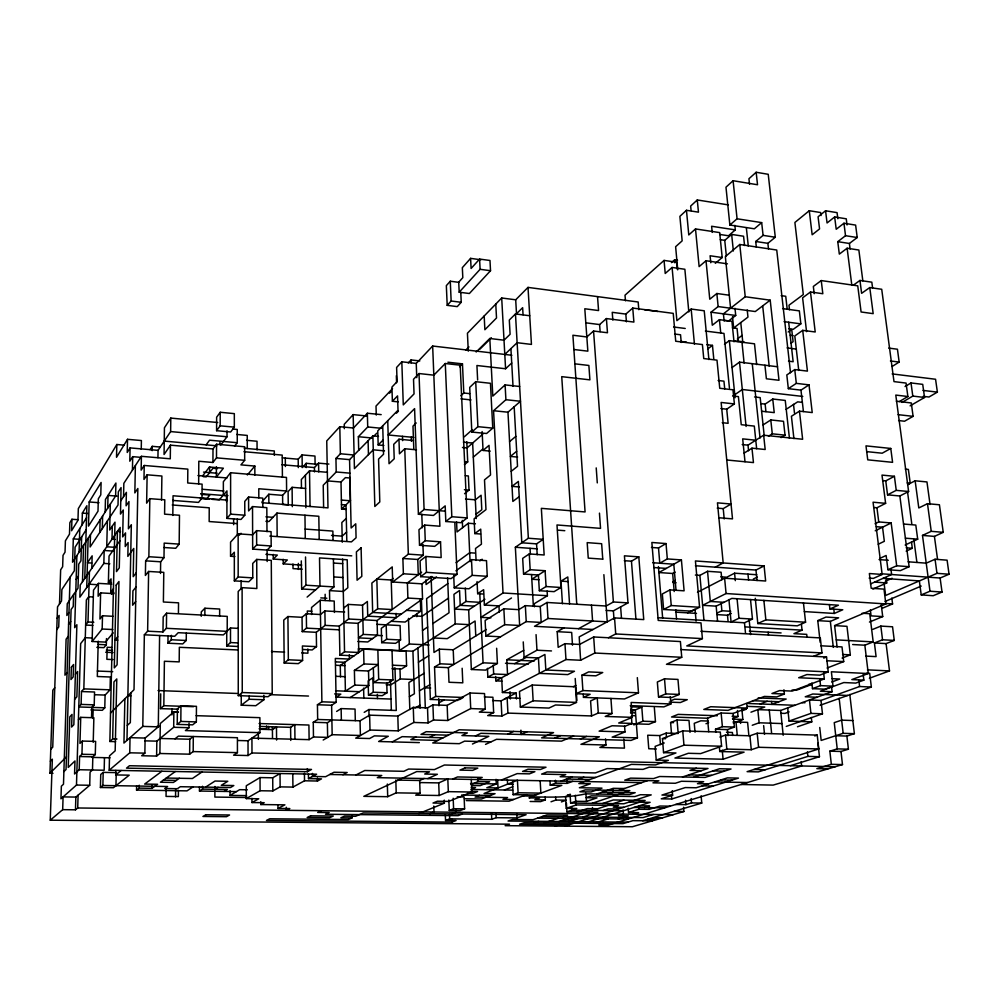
<?xml version="1.0" encoding="UTF-8"?>
<svg xmlns="http://www.w3.org/2000/svg" width="999" height="999" viewBox="0 0 999 999"><rect width="100%" height="100%" fill="white"/><g stroke="black" fill="none" stroke-linecap="round" stroke-linejoin="round"><path stroke-width="1.5" d="M144.356 634.79L174.738 636.251L178.222 632.692L223.364 634.902L227.21 631.343L227.235 616.395L166.596 613.186L163.174 616.932L162.974 631.942L147.627 631.193L144.356 634.79L142.782 726.398L123.951 743.044L124.875 698.776M246.603 795.629L230.045 795.391L230.057 790.733M230.507 627.971L226.736 631.468L226.723 645.953L230.494 642.569L230.507 627.971L237.762 628.346M234.852 556.53L230.557 556.243L230.569 542.132L238.149 533.828L252.622 534.852L256.593 530.631L271.079 531.668L271.179 545.978L267.095 550.099L267.17 561.525M262.812 507.38L262.762 498.126L248.589 497.002L244.767 501.373L244.792 515.209L241.021 519.443L226.91 518.394L230.594 514.148L230.619 472.739L286.476 477.435L286.613 491.008L282.592 495.342L282.68 504.383M233.629 524.687L233.629 518.656M256.718 559.415L256.843 588.536L242.108 587.662L238.187 591.508L238.262 695.641L268.032 696.715L272.228 693.631L271.278 560.377L256.718 559.415L252.722 563.448L252.772 577.872L248.826 581.743L234.328 580.869L234.328 552.222L230.557 556.243M234.328 427.147L234.328 413.636L220.217 412.262L216.633 417.207L216.596 430.681L230.657 431.993L234.328 427.147L220.18 425.824L216.596 430.681M219.93 444.617L219.942 441.695M219.63 616.358L219.655 609.028L204.895 608.229L201.274 611.9L201.249 616.283M220.18 425.824L220.217 412.262M227.984 495.616L223.339 495.242L223.364 481.693L230.619 472.739M226.498 501.623L226.511 495.729L200.662 493.681M226.91 518.394L226.948 490.884L223.339 495.242M220.804 444.93L227.023 436.763L227.035 430.819M198.651 484.04L198.801 461.251L212.937 462.475L212.999 448.938L216.546 444.23L244.655 446.765L244.68 460.302L240.946 464.872L254.832 466.071L254.87 475.062M214.897 790.896L214.872 797.077L247.852 797.539M214.96 786.463L214.947 789.297L218.094 787.324M216.396 466.77L216.358 477.072L223.389 468.206L209.44 467.02L202.585 475.936M212.937 462.475L216.496 457.854L216.546 444.23M172.64 500.412L198.514 502.41L201.998 498.039L202.098 484.153L187.7 482.979L187.824 469.13L144.231 465.472L141.146 470.117L141.408 456.318L170.28 458.803L170.454 445.154L212.999 448.938M199.488 786.825L199.463 791.046L202.497 789.098L202.51 786.263M204.845 615.571L204.895 608.229M209.59 472.614L209.615 466.833M159.603 635.526L158.292 726.847L145.117 738.061L144.867 753.146L141.683 755.744L156.606 756.081L159.89 753.496L189.648 754.183L193.182 751.585L193.294 736.525L189.773 739.235L160.09 738.461M196.341 721.902L196.453 706.33L180.969 705.818L177.397 708.878L177.223 724.387L192.645 724.837L196.341 721.902L180.819 721.428L177.223 724.387M168.032 635.876L167.932 643.206L182.767 643.905L186.251 640.471L186.313 633.104M196.091 715.671L259.89 717.669L259.952 732.667L185.414 730.569L188.998 727.722L189.036 723.126M189.648 754.183L189.773 739.235M175.549 796.877L175.637 789.123M178.421 613.249L178.534 602.834L163.386 601.997L163.786 572.377L148.626 571.44L145.379 575.461L145.642 560.839L148.863 556.718L149.838 498.663L164.785 499.812L164.585 514.16L179.483 515.259L179.171 544.118L175.737 548.289L163.836 547.502M178.421 790.334L178.359 796.578L166.046 796.403L166.134 789.447M180.819 721.428L180.969 705.818M162.974 631.942L166.396 628.309L166.596 613.186M157.942 457.704L158.054 450.349L170.629 431.58L170.804 418.082L217.757 422.527M167.932 643.206L171.304 639.76L171.366 635.327M172.815 515.459L173.052 495.766L201.998 498.039M171.928 714.934L171.99 709.065M144.917 740.846L156.831 741.146L173.689 727.284L173.863 711.887L178.446 712.037M156.606 756.081L156.831 741.146M160.489 573.451L160.652 561.788L163.986 557.704L164.186 543.106L179.171 544.118M161.538 500.037L161.888 476.024L147.128 474.812L143.981 479.433L144.231 465.472M159.89 753.496L160.302 723.501L173.863 711.887M178.259 709.203L160.514 708.628L160.714 693.843M160.514 708.628L163.824 705.681L164.41 661.263L179.183 661.887L179.345 647.29L237.362 649.949M152.185 450.661L152.248 446.328L159.84 447.003M136.626 785.813L136.551 790.084L139.211 788.111L152.01 788.311L152.048 785.451M139.211 788.111L139.261 785.239M147.128 474.812L146.628 503.159L149.838 498.663M147.627 631.193L148.626 571.44M110.302 504.17L109.678 529.994L114.997 522.152L109.865 741.483L112.662 738.91L113.961 681.942L116.783 678.945L115.172 750.823L109.528 755.818L109.191 770.229L129.745 752.809L130.032 737.674L145.117 738.061M130.919 692.769L130.332 722.614L127.273 725.436M135.377 465.584L134.84 492.907L137.85 488.486L134.016 689.697L110.527 713.036M141.246 449.3L141.408 440.547L127.51 439.31L116.521 457.28L116.821 444.505L124.326 445.167M127.51 439.31L127.235 452.472L130.082 447.902L158.054 450.349M130.082 447.902L129.808 461.201L132.705 456.655L141.196 457.38M126.973 740.384L131.331 524.712L128.409 528.833L128.971 501.56L126.099 505.806L126.386 492.357L120.767 500.824M132.43 470.117L132.705 456.655M115.959 785.689L116.246 772.614L103.197 772.377L100.737 774.475L100.412 787.499L113.411 787.712L129.208 775.174L115.722 774.924L115.822 770.416M123.551 496.615L123.839 483.341L141.408 456.318M100.412 787.499L102.872 785.476L103.197 772.377M90.884 709.939L102.335 710.301L104.783 707.804L105.095 695.079L110.065 689.822L110.365 677.01L97.315 676.498L98.239 641.133M96.828 647.34L103.896 647.652L106.331 644.78L106.481 638.573M111.438 582.642L108.391 582.467L109.041 556.093L119.868 540.846M104.47 757.679L104.171 770.241L79.208 769.73L74.575 774L74.962 760.976L68.232 767.407L69.805 716.845L72.015 714.422L71.616 727.047L73.851 724.675L76.886 624.737L74.675 627.697L76.886 555.594M113.811 592.432L110.739 592.257L111.051 578.896L108.391 582.467M112.313 526.111L112 539.198L115.047 539.41M111.538 594.143L111.613 591.283M111.776 584.14L98.451 583.366L98.114 596.253L100.624 592.882L114.073 593.643M99.788 532.417L100.125 519.83M79.208 769.73L79.595 756.53L92.832 756.83L95.28 754.57L95.629 741.395L82.33 741.058L79.97 743.406L80.732 717.344L93.869 717.744L93.219 742.282M100.624 592.882L99.95 619.03L102.51 615.759L113.087 616.308M102.298 528.646L102.622 515.996M113.162 632.854L105.419 642.095L92.12 641.483L102.173 629.02L102.51 615.759M120.492 531.63L117.407 531.418L116.496 571.603L119.268 567.882L120.167 527.435L80.22 585.014L79.858 597.19L103.846 563.411L104.171 550.486L113.124 551.073M105.145 512.1L105.469 499.438L115.909 483.029L115.609 496.003L72.577 562.212L73.314 538.886L86.526 517.707M107.392 520.966L106.743 546.778L115.759 547.377M107.705 508.166L108.029 495.417L116.945 496.103M91.808 568.319L92.145 555.831L87.425 562.787L91.708 563.049M92.12 641.483L93.519 590.134L98.451 583.366M50.362 761.226L52.335 759.19L50.25 820.204L62.675 809.665L63.087 796.902L75.849 797.077L89.723 785.264L90.072 772.127L92.482 769.979L92.832 756.83M91.546 717.357L91.821 707.392L94.218 704.844L94.555 692.007L81.481 691.545L81.106 704.407L78.784 706.967L104.783 707.804M92.907 718.443L93.157 709.178M62.675 809.665L75.474 809.802L75.849 797.077M70.092 577.147L63.486 784.215L61.364 786.176L60.951 798.8L76.486 785.052L80.657 643.606L85.29 637.699L92.52 638.049M82.48 581.755L83.541 545.342M75.474 809.802L77.71 807.979L78.084 795.179M84.765 578.458L86.876 505.731L82.368 513.099L82.005 524.937M79.595 756.53L81.955 754.27L82.33 741.058M81.481 691.545L83.829 688.873L86.364 599.974L88.724 596.74L93.057 596.977M86.726 587.512L88.137 538.286M89.173 501.973L88.474 526.123L98.002 511.176L98.327 498.788L100.787 494.855L101.111 482.467L89.173 501.973L99.026 502.722M92.87 625.424L85.652 625.062L88.012 621.977L89.423 571.74M90.472 534.69L90.122 546.977L118.019 504.97L118.319 491.845L121.066 487.624L120.467 514.098L123.264 509.977L122.677 536.9L125.524 532.892L125.225 546.553L128.122 542.569L127.835 556.393L133.754 548.451L133.204 576.673L136.239 572.802M73.614 594.53L73.239 606.505L71.091 609.527L66.046 769.505L63.899 771.565M79.071 552.222L79.795 528.496M81.656 536.85L80.944 560.814L78.721 564.16L77.984 588.224L67.245 603.696L66.871 615.471L68.968 612.524M77.984 519.692L71.94 519.268L71.578 530.731L77.972 520.279L78.322 508.616L116.821 444.505M52.997 773.301L49.95 773.251L52.81 690.209L54.77 687.787M59.503 603.945L60.652 569.83L62.65 566.708L63.024 555.369L65.035 552.16L65.41 540.809L69.493 534.14L69.855 522.727L71.94 519.268M86.176 529.745L75.087 547.165L74.351 570.741L61.888 589.522L61.501 600.998L57.53 606.843L52.747 747.165L50.774 749.262M150.05 449.687L152.248 446.328M170.804 418.082L164.435 427.759L164.061 454.495L170.454 445.154M76.149 579.408L78.347 576.161M57.143 618.256L59.116 615.409L58.729 626.935L56.756 629.72M68.581 624.425L70.717 621.503M206.131 444.855L209.565 440.197L237.25 442.707L237.25 429.47L232.655 429.046M68.207 636.375L66.096 639.198L64.947 675.174L67.045 672.564M110.739 592.257L113.436 588.723M234.54 446.166L237.25 442.707M135.964 587.137L132.917 590.909L132.642 605.219L135.689 601.535M222.477 496.041L219.268 499.925L212.263 499.375M75.387 674.225L77.635 671.515L76.873 696.765L74.625 699.325M247.34 474.975L254.832 466.071M117.72 636.738L114.922 640.022L117.757 640.147M458.891 282.355L450.274 281.219L446.341 285.639L447.202 305.344L457.242 306.618L461.238 302.297L460.789 292.395M470.604 258.366L462.337 267.657L462.812 277.672L458.728 282.193L459.19 292.207L469.38 293.519L490.521 270.717L489.985 260.489L479.582 259.066L471.103 268.469L470.604 258.366L480.894 259.777M266.983 531.643L266.82 507.679L252.522 506.58L248.626 510.926L248.589 497.002M298.301 467.644L298.189 459.215L302.073 454.907L314.972 456.056L315.11 464.51M262.063 501.71L268.806 494.243L282.592 495.342M447.202 305.344L451.148 301.011L450.274 281.219M459.19 292.207L480.107 269.305L479.582 259.066M239.173 535.302L241.034 533.266M303.234 466.545L306.193 463.311L317.744 464.335M381.181 414.622L367.357 413.236L353.459 428.009L339.81 426.698L326.748 440.921L327.984 507.879L261.963 502.722M366.683 415.971L353.147 414.622L344.243 424.288L344.33 428.696M511.875 355.257L432.654 346.029L416.246 363.411L401.823 361.8L396.615 367.445L397.078 381.63L391.933 387.1L392.382 401.273L398.114 401.873M305.594 488.436L292.095 487.325L288.112 491.608L288.249 504.895L282.23 504.42M408.266 362.949L411.064 359.94L419.805 360.926M327.447 472.315L309.515 470.779L301.348 479.508L301.473 488.299M314.523 471.915L314.448 467.557L318.569 463.149L328.896 464.06M78.409 719.817L80.732 717.344M392.532 388.561L376.011 406.069L376.273 415.084M389.535 393.194L391.308 391.308M319.205 539.335L318.818 516.271L276.96 513.086L268.993 521.515L265.896 521.278M323.614 507.579L323.226 485.239L336.213 471.978L335.939 458.416L340.372 453.771L339.81 426.698M358.703 450.337L358.366 436.713L367.719 426.96L367.357 413.236M392.382 401.273L397.552 395.904L398.014 410.252L377.759 430.894L378.171 444.955L383.816 445.479M413.848 437.425L388.174 434.977L414.585 408.641L418.406 514.26L433.491 515.447L445.167 505.881L445.816 521.503L461.051 522.689L467.157 517.919L460.189 365.184L445.279 363.511L433.816 375.162L419.018 373.539L413.524 379.258L414.048 393.906L403.284 404.895L401.823 361.8M351.773 555.844L252.672 549.113L256.656 544.979L256.593 530.631M638.811 309.69L638.174 302.01L528.009 287.4L515.696 299.8L501.698 297.989L467.432 333.216L468.281 351.186M269.867 536.076L351.461 541.87L356.069 537.787L355.744 523.813L351.136 527.984L349.575 459.627L372.889 435.864L378.484 436.401M373.951 436.076L376.785 433.191M396.428 413.211L398.464 411.126M234.328 580.869L238.174 576.972L238.149 533.828M465.721 350.137L468.931 346.915M346.066 509.29L341.558 508.941L340.996 482.017L345.404 477.622L349.912 477.997M378.171 444.955L383.129 440.01M49.95 773.251L66.446 756.855M459.577 366.733L462.462 363.861L447.889 362.212M476.173 352.01L489.81 338.499L504.02 340.197L510.102 334.29L509.303 320.042L515.472 313.948L529.72 315.746M479.882 349.175L491.383 337.787M301.723 565.097L283.241 563.886L287.325 559.989L273.264 559.065L277.322 555.094L265.921 554.333M413.499 440.584L398.963 439.21L393.743 444.293L394.205 458.803L389.048 463.711L387.737 420.729M416.208 422.964L412.987 426.111L413.811 449.325M350.512 500.424L341.583 509.053L345.966 509.403M416.508 449.837L404.77 448.751L399.45 453.808L398.963 439.21M460.901 395.766L463.798 393.007L462.462 363.861M475.711 381.68L469.705 387.387L471.828 432.055L486.588 433.504L492.769 428.134L490.447 383.291L475.711 381.68L477.897 426.66L471.828 432.055M504.795 354.433L517.12 342.707L531.456 344.418L528.009 287.4M477.634 379.995L476.923 365.509L505.581 368.756L511.725 363.024M346.303 518.369L341.845 522.514L342.27 542.245M728.383 204.907L697.277 199.962L690.659 206.056L691.096 210.614M697.277 199.962L698.463 212.163L686.463 210.29L679.882 216.346L682.155 240.859L675.624 246.703L677.734 269.78M519.642 386.488L505.094 384.902L492.807 396.103L489.81 338.499M755.719 241.483L767.869 243.319L775.299 237.238L768.231 174.301L756.156 172.265L757.529 184.753L733.091 180.719L725.973 187.188L729.869 225.025L754.345 228.796L761.675 222.615L763.086 235.364L755.719 241.483L756.33 247.14M346.603 532.092L342.133 536.151L331.518 535.389M756.156 172.265L748.925 178.734L749.525 184.253M715.296 263.336L722.19 257.53L719.68 232.605L695.504 228.933L688.786 234.94L686.463 210.29M464.36 436.75L472.327 429.657M493.568 410.714L505.906 399.712L520.491 401.261L507.967 412.2L493.568 410.714L503.034 592.994L484.378 605.044L483.641 589.685L477.647 593.681L477.072 581.555M677.397 269.468L676.735 262.238L664.06 260.414L625.012 295.18L625.461 300.774M585.814 322.827L599.6 324.563L606.405 318.569L633.89 322.078L632.754 308.067L673.226 313.361L675.724 341.246L702.409 344.568L703.746 358.554L716.995 360.152L719.742 388.274L732.966 389.785L734.39 403.933L726.723 409.19L720.853 408.541M606.405 318.569L607.479 332.754L593.556 331.019L586.825 336.95L572.902 335.239L585.077 511.938L541.346 508.354L544.155 554.982L529.258 553.921L522.677 558.354L523.563 574.025L538.399 574.999L539.335 590.721L554.12 591.645L560.951 587.487L556.992 524.962L600.549 528.371L599.45 513.124M671.453 262.637L674.612 259.852L677.547 260.264M301.298 560.914L301.661 588.96L305.919 585.214L333.941 586.913L333.404 558.853M688.823 311.938L684.864 269.268L672.09 267.457L665.222 273.464L664.06 260.414M482.904 434.078L467.07 447.914L462.475 447.49M612.837 320.08L612.237 312.325L625.811 314.086L632.754 308.067M729.869 225.025L737.075 218.781L761.675 222.615M734.852 225.337L735.326 229.895L728.471 235.764L719.655 234.428M307.118 597.09L319.98 586.063L319.518 557.917L347.215 559.777L347.827 587.762L343.306 591.458L329.508 590.621L329.682 600.461M720.279 239.673L724.75 240.347L731.655 234.428L743.568 236.239L744.555 245.517M464.41 464.722L467.719 461.9L466.783 441.733M473.314 457.117L482.455 449.313M344.643 612.025L324.887 610.938L320.454 614.522L306.318 613.748L302.035 617.307L287.912 616.545L283.778 620.067L284.178 663.024L298.326 663.636L302.597 660.426L302.41 645.966L316.521 646.64L316.296 632.317L325.137 625.374L339.31 626.111L348.614 619.005L377.06 620.529L407.892 598.064L422.552 598.925L422.003 583.841L431.98 576.51M482.117 431.518L483.054 450.449L489.023 445.367L490.521 474.987L484.503 479.87L485.976 509.64L474.113 518.781L474.812 533.591L480.531 534.015M727.434 263.836L706.018 260.739L699.125 266.608L695.504 228.933M418.406 514.26L424.088 509.49L445.317 511.176M790.521 372.764L776.735 250.025L739.772 244.48L725.349 256.593L730.594 308.229M329.508 590.621L333.941 586.913M509.577 441.595L515.834 436.376M334.44 612.449L334.215 601.061L320.217 600.262L311.551 607.467L311.651 614.51M115.722 774.924L121.104 770.504M821.016 215.534L820.641 212.55L809.277 210.714L794.892 222.465L803.308 294.568L788.973 305.219L789.485 309.752M432.654 346.029L439.897 526.223L424.675 525.062L418.956 529.72L419.518 545.267L434.69 546.353L440.534 541.833L441.158 557.542L425.836 556.48L420.092 560.914L420.654 576.648L451.073 578.608L457.055 574.338L454.832 522.727M708.903 359.565L704.22 310.776L691.171 309.053L676.897 320.679L672.09 267.457M464.572 493.718L469.018 490.109L468.369 475.961L465.284 475.699M516.67 451.298L510.389 456.418L517.594 457.092M729.27 295.217L716.845 293.506L709.765 299.225L706.018 260.739M302.035 617.307L302.222 631.605L306.518 628.146L339.435 629.832M837.836 218.719L837.062 212.637L825.561 210.777L818.081 216.783L819.567 228.921L812.162 234.777L809.277 210.714M445.816 521.503L451.823 516.72L467.157 517.919M734.003 341.808L731.917 321.303L719.43 319.668L712.299 325.237L711.026 312.2L718.131 306.556L755.269 311.538L770.204 300.175L778.995 380.269L766.383 378.783L764.922 365.209M511.201 471.341L517.519 466.321L514.173 406.768M174.987 738.848L178.409 736.126L237.412 737.712L237.425 752.634L233.591 755.194L248.052 755.531L251.985 752.971L835.139 766.757M401.298 614.06L372.664 612.474L371.878 583.041L392.22 566.92L392.682 582.005L403.384 573.776L402.872 558.466L408.341 554.133L423.301 555.169L422.914 544.48M419.518 545.267L425.249 540.721L440.534 541.833M847.04 224.962L846.253 218.806L834.664 216.958L827.06 222.977L825.561 210.777M343.631 608.091L348.301 604.407L362.525 605.219L367.357 601.498L367.732 616.146L396.178 617.707L396.054 613.336M770.204 300.175L745.242 296.74L723.413 313.836L724.138 321.066M238.262 695.641L242.257 692.532L272.228 693.631M862.836 280.844L858.853 250.025L847.127 248.227L839.322 254.121L837.761 241.671L849.4 243.469L857.229 237.525L855.619 225.1L843.955 223.239L836.213 229.283L834.664 216.958M343.931 622.589L358.104 623.339L377.659 608.741L376.848 579.108L391.221 580.007L393.281 578.421M402.872 558.466L417.744 559.477L423.301 555.169M476.024 514.223L481.793 509.752L481.081 495.254L475.337 499.825L465.534 499.013M284.178 663.024L288.349 659.79L302.597 660.426M734.989 308.304L735.726 315.472L728.596 320.979L724 320.379M475.412 523.788L468.331 523.239L457.018 531.955L456.568 521.865M837.761 241.671L845.529 235.702L857.229 237.525M707.604 349.051L712.462 345.367L713.786 359.003M316.521 646.64L312.188 649.937L302.834 649.5M241.246 694.879L241.258 705.219L249.151 699.238L263.886 699.762L263.861 695.279M519.218 496.628L512.849 501.436L507.967 412.2M724.487 344.28L729.345 340.634L754.495 343.806L756.693 364.598M421.64 572.215L407.392 582.929L407.892 598.064M474.812 533.591L480.719 529.158L481.443 544.155L475.512 548.476L476.073 560.464M737.337 338.986L742.095 335.439M420.654 576.648L426.436 572.34L457.055 574.338M899.312 401.573L907.879 396.503L906.056 383.067L893.993 381.606L881.717 289.273L869.767 287.562L873.176 313.649L861.101 311.988L857.741 285.826L821.24 280.569L813.336 286.451L814.197 293.706M161.863 771.29L144.655 784.065L157.592 784.277L152.01 788.311M821.24 280.569L822.826 293.718L810.489 291.983L802.609 297.814L806.555 331.643M263.886 699.762L255.794 705.706L241.258 705.219M436.501 576.935L426.086 584.527L425.911 579.857M456.056 562.674L469.68 552.734L475.374 553.134M732.055 367.532L739.51 362.125L777.509 366.745M377.06 620.529L377.46 635.127L363.249 634.402L358.454 637.874L372.577 638.573M175.287 771.54L160.452 782.229L173.401 782.454L179.37 778.271M455.931 570.804L471.491 559.627L486.501 560.664L487.262 576.323L468.981 588.773L454.233 587.862L453.708 575.561M788.186 332.005L791.72 329.47L793.106 341.683L790.746 343.356M853.084 285.377L859.952 280.444L871.815 282.18L872.564 287.874M782.617 308.604L799.35 310.876L800.848 323.863L793.218 329.333L788.673 328.746M339.31 626.111L339.897 655.157L344.543 651.823L358.803 652.497L358.104 623.339M422.552 598.925L381.306 628.309L381.705 642.657L395.567 643.331L400.562 639.972L400.099 625.561L376.86 624.325M810.489 291.983L815.209 331.98L802.709 330.344L794.804 335.951L798.738 370.442M447.827 583.578L426.61 598.613L430.357 699.425L457.929 700.436M479.795 560.926L482.167 559.24M377.46 635.127L367.757 641.97L357.942 641.495M869.767 287.562L861.613 293.319L859.952 280.444M392.132 668.618L401.486 669.018L406.581 665.809L406.106 651.136L363.611 649.125L340.259 665.459L340.497 676.897M420.329 599.4L420.754 611.176L405.144 622.052L391.146 621.291M454.233 587.862L472.215 575.337L487.262 576.323M734.789 394.717L742.319 389.498L802.771 396.441M487.437 668.319L487.862 677.147L501.66 677.734L502.41 692.507L565.971 659.552L580.619 660.252L579.208 636.887L614.547 617.919L643.756 619.592L638.811 556.855L624.425 555.819L627.996 602.884L613.386 601.985L606.118 606.018L547.027 602.472L540.259 606.518L525.337 605.644L518.781 609.652L503.846 608.778L485.127 620.491L485.876 636.026L504.682 624.675L519.655 625.486L515.359 547.252L528.359 538.236L543.219 539.348L536.563 543.868L521.803 542.782L518.369 481.431L512.025 486.338L519.28 486.963M381.705 642.657L386.613 639.273L400.562 639.972M448.426 598.139L422.003 616.308L412.924 615.809M802.709 330.344L807.429 371.116L794.754 369.58L786.812 374.962L788.336 388.661L800.973 390.134L809.015 384.865L812.224 412.575L799.462 411.151L791.42 416.271L793.905 438.598M201.923 772.052L192.407 778.508L166.259 778.046M237.924 740.496L248.014 740.771L259.952 732.667M354.395 670.404L363.973 663.935L378.271 664.56L368.506 671.003L354.395 670.404L354.732 685.089L345.404 691.171L344.792 662.287L335.477 661.875M422.515 630.456L427.659 627.022M432.879 623.538L449.026 612.774L447.589 577.797M480.207 602.347L465.934 601.498L454.582 609.078L468.668 609.877L484.927 599.263M760.963 403.633L765.134 404.096L772.751 399.026L785.251 400.437L789.435 438.286M788.336 388.661L796.315 383.366L809.015 384.865M251.985 752.971L251.935 738.111L309.116 739.647L313.474 736.987L313.261 722.277L317.67 719.48L317.432 704.745L321.89 701.81L336.163 702.309L335.327 658.441L349.388 659.065L349.3 654.745M429.083 644.979L409.34 644.005L399.413 650.574L399.101 640.709M192.982 786.925L187.013 790.858L136.551 790.084M523.563 574.025L530.169 569.705L545.104 570.716L546.066 586.538L539.335 590.721M336.288 694.218L336.338 697.077L340.834 694.143L334.628 693.918M259.415 726.423L290.597 727.334L294.792 724.612L294.955 739.26M786.101 409.34L797.677 401.848L802.309 402.372M358.454 652.909L358.341 648.626L412.924 651.211L455.207 623.888L469.33 624.662M763.061 424.937L770.791 419.942L783.503 421.316L785.027 435.152L781.106 437.599M317.432 704.745L331.618 705.244L336.163 702.309M205.569 787.125L215.035 781.043L227.784 781.268L221.278 785.326L233.816 785.539L230.557 787.524L180.32 786.712L177.385 788.711L164.735 788.511L167.582 786.513L102.872 785.476M545.104 570.716L531.805 579.233L539.135 579.707M392.57 669.367L394.98 667.832L396.278 710.476L368.881 709.54L364.198 712.349M350.137 697.577L368.881 685.639L368.506 671.003M373.351 667.807L373.738 682.542L378.671 679.395L392.919 679.982L392.033 650.474M742.22 444.567L748.001 445.154L763.661 435.202L802.634 439.26L799.462 411.151M511.5 597.976L480.919 617.332L490.871 617.882M768.406 436.276L772.289 433.816L785.027 435.152M744.13 453.109L751.972 448.164L765.172 449.5L763.661 435.202M336.626 711.438L341.134 708.603L355.045 709.078L355.307 720.666M418.444 662.175L428.733 655.744M486.388 629.482L453.221 649.787L439.323 649.125L433.991 652.459L431.093 576.523M892.157 366.458L899.162 362.075L897.439 349.225L888.71 348.089M373.251 692.22L372.864 677.834L368.144 680.868L368.506 695.167L373.251 692.22L387.038 692.744L386.75 682.692M392.919 679.982L387.887 683.104L373.738 682.542M313.261 722.277L327.385 722.714L331.88 719.929M413.898 679.507L400.299 678.958L390.584 684.952L386.089 684.765M562.437 603.721L561.001 581.131L567.794 576.96L569.542 603.983M224.163 791.42L227.335 789.485L202.497 789.098M387.038 692.744L382.217 695.679L368.506 695.167M547.115 591.071L547.39 595.729L534.278 603.708L534.453 606.793M424.063 673.363L408.916 682.517L409.815 709.515M430.357 699.425L435.664 696.44L434.54 667.032L439.897 663.798L453.833 664.422L453.221 649.787M905.044 386.538L911.013 382.942L922.714 384.365L924.537 397.465L910.114 405.856M230.045 795.391L239.66 789.672L247.327 789.797M246.303 798.601L260.09 790.746L272.814 790.946L280.132 786.875L280.02 773.563L272.715 777.796L260.027 777.572L246.278 785.751L246.303 798.601L258.729 798.775L251.96 802.547L251.948 798.313M323.189 740.022L332.155 734.69L360.402 735.489L360.052 720.803L369.63 715.159L397.814 716.083L413.274 707.354L427.51 707.854L432.917 704.869L447.152 705.369L470.017 693.006L484.527 693.568L485.264 709.09L479.295 712.125L493.656 712.612L492.907 697.252L484.315 696.94M434.54 667.032L448.389 667.644L526.223 621.603L541.196 622.427L540.259 606.518M624.3 560.689L631.455 561.188L638.811 556.855M902.035 402.422L912.799 396.079L924.537 397.465M717.22 508.116L723.226 508.628L731.043 504.02L717.457 502.847L723.176 562.949L715.296 567.157M658.516 547.964L666.021 543.568L667.32 558.916L659.777 563.211L658.516 547.964L651.473 547.44M409.39 696.69L414.385 693.781L412.924 651.211M419.443 690.821L429.807 684.79M892.132 373.913L935.564 379.258L937.387 392.132L928.97 397.015L923.238 396.341M603.871 574.675L607.242 621.84L547.989 618.493L534.527 626.298L593.006 629.482M896.315 401.211L911.275 402.959L913.098 416.346L904.557 421.228L898.601 420.567M468.668 609.877L471.353 669.492L483.066 662.812L497.402 663.461L496.64 648.264M485.264 709.09L470.716 708.578L447.752 720.491L433.491 720.029L428.059 722.914L413.786 722.464L398.264 730.868L370.005 730.044L355.706 738.149L369.618 738.523L374.4 735.876L388.299 736.275L378.633 741.508L419.33 742.607M414.872 708.116L419.955 705.269M697.477 592.257L724.625 578.209L765.646 581.018L764.098 565.909L695.429 560.951L699.587 607.267L691.77 611.176L663.611 609.477L662.325 593.968L669.929 589.897L684.103 590.821L681.418 559.939L658.903 572.539L672.664 573.488L675.149 572.115M497.402 663.461L485.514 670.117L471.353 669.492M487.862 677.147L493.668 673.963L507.554 674.562L506.78 659.777L523.726 650.337M680.656 649.562L826.535 656.98L828.221 671.915L666.47 664.298L681.743 657.292L680.406 641.545L593.681 636.975L579.57 644.43L564.959 643.681L558.166 647.34L557.205 631.668L563.96 627.909M307.392 771.715L311.501 769.43L129.458 765.734L126.511 768.144L307.392 771.715L307.342 768.631M890.771 448.451L865.983 445.866L867.744 459.84L892.582 462.337L890.771 448.451L882.192 453.209L866.807 451.635M438.861 702.859L444.18 699.937M523.251 641.907L524.1 657.28L536.962 650.224L551.485 650.936M514.585 663.673L526.598 657.105M578.533 628.696L592.582 621.003L591.495 605.144M606.181 610.426L613.386 610.851L627.996 602.884M260.776 801.747L260.789 804.545L264.186 802.697L251.96 802.547M280.132 786.875L292.932 787.087L304.52 780.793L317.47 781.018L321.516 778.87L308.491 778.633L308.429 774.088M308.491 778.633L316.596 774.225L109.191 770.229M672.789 581.768L675.224 580.444M459.303 699.7L462.05 698.214M495.629 676.485L495.854 680.856L544.905 654.47L545.829 669.992L574.475 671.266L567.794 674.6L539.335 673.363L538.436 657.954L524.1 657.28M695.379 575.062L699.899 575.374L707.542 571.291L721.103 572.24L721.815 579.745M392.282 741.87L402.122 736.663L443.069 737.811M885.751 480.881L894.405 476.298L896.24 490.347L887.549 494.842L885.751 480.881L882.666 480.594M277.959 805.344L277.984 808.428L284.902 804.844L260.789 804.545M342.882 774.737L347.177 772.502L333.991 772.252L325.624 776.698L312.512 776.448L312.462 773.401M415.859 737.05L410.814 739.66L437.862 740.409M608.391 637.749L615.721 633.953L702.397 638.611L700.986 622.889L658.216 620.429L651.86 542.482L666.021 543.568M663.611 609.477L671.241 605.531L699.587 607.267M756.842 574.75L734.59 573.189L726.785 577.222L720.828 576.81M907.754 484.515L910.226 483.229L908.378 469.443L905.331 469.13M907.854 484.552L915.134 480.794L926.96 481.943L930.057 504.495M887.549 494.842L899.849 495.979L908.603 491.508L895.791 395.08L907.879 396.503M874.175 507.517L876.947 507.767L885.614 503.346L881.992 475.099L894.405 476.298M695.404 565.746L755.968 570.054L764.098 565.909M504.408 699.013L516.158 693.044L516.471 698.963M580.619 660.252L594.792 653.034L681.743 657.292M492.607 700.549L501.098 700.861L507.13 697.789L519.855 698.276M532.255 685.014L519.492 691.508L520.329 707.042L548.951 708.066L555.494 704.982L569.755 705.506L576.485 702.397L575.474 686.788L532.255 685.014L533.141 700.786L520.329 707.042M429.508 737.424L434.715 734.777M355.919 774.987L364.735 770.516L403.833 771.303L408.566 769.043L434.415 769.592L444.393 765.009L546.003 767.232L540.397 769.48L528.021 769.205L522.564 771.428L534.877 771.678L529.42 773.863L517.182 773.613L501.461 779.994M753.333 579.045L757.304 577.06M687.562 612.862L695.029 609.115L696.091 621.116M885.614 503.346L873.064 502.21L882.142 574.45L869.367 573.526L871.19 588.261L883.99 589.135L885.851 603.92L726.073 593.543L702.609 605.319L716.158 606.156L731.855 598.401L838.423 605.207L829.907 608.965L829.395 604.545M493.656 712.612L487.687 715.584L501.86 716.058L507.917 713.099L591.595 715.958L598.289 713.036L612 713.511L610.926 698.438M875.062 523.738L878.745 521.915L891.17 522.976L896.677 565.771L887.936 569.73L886.125 555.481L879.994 558.329M883.066 578.334L919.355 580.918L921.215 594.904L929.994 591.221L922.489 535.414L934.415 536.401L943.243 532.33L939.422 504.77L927.484 503.683L918.793 507.954L915.134 480.794M875.236 530.794L891.17 522.976M581.88 675.224L588.648 671.902L602.734 672.527L595.879 675.836L581.88 675.224L582.892 690.571L576.198 693.731L575.212 678.483M716.807 613.211L721.89 610.751L730.756 611.288M573.351 686.688L575.923 685.439M475.412 735.951L480.944 733.303L599.375 736.775L580.943 744.33L605.968 745.017L605.544 738.898M717.207 614.622L727.497 615.247L731.343 613.398M878.221 544.23L884.327 541.308L882.542 527.21L876.348 526.698M321.303 810.726L317.694 812.437L329.171 812.562L325.549 814.26L458.116 815.646L462.4 814.01M750.511 599.512L752.459 619.068L738.96 618.269L731.068 621.99L728.92 599.525M472.452 744.03L488.811 736.338L461.925 735.564L467.382 732.904L426.173 731.693L420.979 734.39L448.364 735.177M922.489 535.414L931.243 531.318L943.243 532.33M702.397 638.611L686.763 645.916L821.99 652.921L820.304 637.911L700.836 631.281M905.169 545.017L917.694 539.185L915.808 525.074L903.533 524.025M583.279 694.355L583.478 697.377L590.147 694.28L576.198 693.731M658.004 617.744L744.48 622.764L752.459 619.068M485.526 744.38L496.515 739.31L561.538 741.133L573.613 736.026M507.829 734.09L513.611 731.418M906.168 551.136L912.312 548.301L911.5 542.132M755.269 598.251L757.804 623.551L765.858 619.867L805.569 622.215L803.446 602.897M397.315 780.082L419.655 780.494L424.113 778.471M527.01 731.817L521.141 734.477L520.916 730.157M427.797 778.608L437.387 774.287L424.712 774.038L429.533 771.827L416.72 771.565L363.811 796.34L387.699 796.69L396.203 792.856L420.092 793.218L419.655 780.494M882.142 574.45L873.363 578.409L869.118 578.096M870.479 583.953L891.62 574.512L890.896 568.868M899.849 495.979L909.127 566.695L900.311 570.641L887.936 569.73M664.51 678.821L657.342 682.005L658.541 696.965L671.952 697.489L679.233 694.43L677.971 679.42L664.51 678.821L665.734 693.893L658.541 696.965M885.276 581.306L892.132 578.271M880.843 573.738L940.109 578.034L949.05 574.225L947.102 560.177L935.052 559.253L926.223 563.161L908.091 561.788M351.91 814.972L351.985 817.919L348.314 819.53L269.68 818.793L266.471 820.429L451.935 822.102L456.081 820.541L445.542 820.441L445.317 814.722M872.864 589.073L886.737 582.954L886.15 578.321M637.325 677.634L638.486 692.806L624.525 698.963L583.478 697.377M805.569 622.215L797.277 625.836L757.804 623.551M419.667 782.567L438.711 782.904L447.814 778.92L448.326 791.658L439.185 795.491L415.684 795.142L420.092 793.218M452.634 779.083L457.53 776.947L482.217 777.422L477.185 779.545M817.769 620.629L825.973 617.07L838.623 617.832L830.344 621.378L817.769 620.629L820.204 642.345M804.32 611.588L834.315 613.448L842.769 609.765L829.907 608.965M801.41 624.3L802.047 630.144L793.943 633.653L806.705 634.365L807.03 637.275M554.607 738.224L560.614 735.639M612 713.511L605.232 716.433L632.242 717.357L631.131 702.472L670.903 703.97L670.292 696.64M949.05 574.225L936.975 573.339L885.614 595.466L884.09 583.416M885.089 601.46L921.203 586.076M631.48 711.55L641.795 707.18L642.881 721.216L633.803 724.924M837.087 647.04L834.615 625.611L885.851 603.92M881.905 608.416L892.569 603.933L891.82 598.014M670.479 700.911L674.587 699.2L687.275 699.687L680.356 702.534L669.143 702.11M471.103 784.49L478.134 781.568L489.647 781.78L480.169 785.664L471.628 785.514M580.369 738.96L586.525 736.4M632.242 717.357L618.693 723.001L631.917 723.426L631.368 716.121M670.903 703.97L663.873 706.88L630.219 705.631M869.442 622.077L882.716 616.583L881.23 604.67M940.109 578.034L942.032 592.057L933.191 595.716L921.215 594.904M631.917 723.426L625.212 726.173L612.075 725.761L599.113 731.156L625.012 731.955L624.587 726.236M418.868 813.536L444.38 803.184L444.255 800.124M471.266 779.357L471.828 792.032L448.813 801.385L437.387 801.223L433.017 803.034L444.38 803.184M872.751 629.382L880.843 626.098L892.544 626.785L894.267 640.421L886.088 643.606L874.412 642.969L876.086 656.618L865.796 656.093M496.041 779.295L496.266 783.928L486.8 787.761L498.014 787.949L497.639 780.331M625.012 731.955L612.137 737.15L637.437 737.899L635.314 709.927L631.131 709.777M813.561 656.318L821.99 652.921M654.345 707.642L655.456 721.64L648.875 724.287L630.781 723.688M429.832 813.661L434.016 811.987L433.791 806.056M823.738 658.091L826.535 656.98M479.532 795.304L475.049 797.077L507.542 797.564L502.959 799.312L513.623 799.462M605.968 745.017L599.862 747.452L624.45 748.114L623.788 739.035M852.684 644.542L864.847 645.204L873.188 641.907L869.729 613.711L862.125 613.236M671.578 734.452L670.591 722.539L677.06 720.004L688.985 720.404L690.009 732.354M874.412 642.969L882.542 639.772L894.267 640.421M448.851 800.024L449.263 810.426L453.596 808.728L464.61 808.853L464.11 796.915L457.23 796.815M504.42 789.997L512.799 786.725M637.437 737.899L630.993 740.421L541.608 737.849L553.558 732.617L459.178 729.782L432.729 742.956L459.29 743.681L464.585 741.133L490.984 741.857M842.095 658.079L850.324 654.857L846.977 626.336L834.615 625.611M827.06 668.031L843.705 661.588L842.007 646.915L820.778 645.779M451.598 813.898L455.894 812.237L455.769 809.29M464.61 808.853L460.227 810.551L449.263 810.426M656.306 748.963L648.776 748.763L647.714 735.227L659.74 735.589L666.158 733.116L678.184 733.478L677.06 720.004M717.257 715.759L678.121 714.372L671.54 716.995L707.504 718.244L721.128 713.011L733.104 713.448L747.24 708.091L746.79 703.521M828.221 671.915L819.817 675.149L806.88 674.55L798.676 677.734L824.312 678.908L823.651 673.026M445.542 820.441L449.687 818.868L491.758 819.28L496.153 817.694L516.995 817.906L526.123 814.709L363.224 812.936L355.681 816.27L344.505 816.158L340.859 817.806L351.985 817.919M512.487 782.192L513.136 794.667L518.094 792.769L540.871 793.131L540.159 780.656M664.235 742.969L655.144 746.378L656.231 760.077L675.973 752.959L663.561 752.647L662.437 738.623L682.754 730.893L720.304 732.08L721.603 746.253L700.599 753.608L688.323 753.283L674.937 758.041L723.076 759.24L744.08 752.16L719.767 751.51L719.342 746.865M705.981 723.726L708.641 722.714M783.928 689.772L784.377 694.03L776.735 696.927L764.372 696.428L728.084 710.351L703.796 709.452L710.714 706.73L747.24 708.091M824.312 678.908L792.12 691.096L779.62 690.571L771.94 693.518L784.377 694.03M742.245 710.739L746.315 709.19L743.431 709.09M760.189 703.958L767.269 701.273M549.987 780.893L550.237 785.164L555.581 783.154L567.232 783.366L572.714 781.33M561.001 781.118L572.052 776.96M526.535 794.617L509.04 801.186L466.233 800.586M732.517 718.543L738.036 716.483L737.462 710.514M811.85 682.904L812.487 688.648L820.529 685.639L833.016 686.176L831.38 671.778L868.268 673.526L864.847 645.204M750.973 712.187L764.772 707.03L747.389 706.368M831.755 682.017L839.734 679.033L832.13 678.683M578.271 779.282L583.891 777.197M532.504 796.565L528.946 797.876L539.56 798.039L534.827 799.762L545.342 799.912L545.167 797.015M715.784 732.267L715.509 729.233L722.389 726.685L734.39 727.085L733.104 713.448M733.303 723.001L742.856 719.467L741.87 709.115M833.016 686.176L824.899 689.173L812.487 688.648M868.268 673.526L851.835 679.582L863.86 680.132L863.186 674.55M663.561 752.647L683.953 745.192L721.603 746.253M715.509 729.233L727.447 729.607L734.39 727.085M752.247 725.262L759.128 722.789L757.816 709.627L780.631 710.464L832.117 691.708L831.605 687.162M863.86 680.132L855.756 683.091L843.793 682.554L820.329 691.208L832.117 691.708M869.38 678.246L889.497 670.916L886.088 643.606M789.135 711.9L784.927 713.423L780.706 713.261M787.687 707.891L789.073 721.066L810.913 713.386L809.452 699.962L820.978 700.424L859.59 686.513L871.353 687.037L869.692 673.326L866.757 673.189M545.342 799.912L540.609 801.623L530.132 801.473M719.904 737.062L725.536 735.039L749.924 735.788L757.205 733.229L817.244 735.114L818.755 748.963L747.102 771.653L758.353 771.89L807.879 756.393L819.455 756.705L817.969 743.194M820.079 705.294L871.353 687.037M551.023 801.772L555.806 800.062L566.221 800.211L561.388 801.91M786.275 726.398L822.464 713.81L820.978 700.424M570.629 803.046L575.724 801.285L586.513 801.435L597.015 797.864L586.113 797.702L591.408 795.866L634.877 796.54L640.434 794.717L651.223 794.892L623.801 803.783L570.629 803.046L570.067 794.08M596.753 794.018L613.224 788.323L624.4 788.523M719.767 751.51L726.835 749.075L751.273 749.737L758.578 747.277L818.755 748.963M797.489 726.76L811.787 721.852L811.313 717.482M567.469 794.792L570.504 794.842L565.546 796.603L566.271 808.341L576.273 804.932L618.506 805.494L613.274 807.192L623.651 807.329M607.767 794.193L613.236 792.332L613.024 789.235M618.781 790.434L647.589 780.619M534.128 822.839L538.661 821.315M566.408 803.109L566.945 811.8L576.81 808.478L566.271 808.341M592.057 803.346L629.845 790.621L585.264 789.872L579.882 791.782L591.058 791.97L601.997 788.136L579.37 787.736L590.347 783.79L578.821 783.578L631.43 764.372L655.531 764.922L668.381 760.364L656.231 760.077M696.378 768.219L689.934 770.391L701.485 770.641M544.193 822.939L558.066 818.318M562.799 816.745L567.594 815.159L546.952 814.934L533.041 819.679L512.499 819.48L508.066 821.028L627.934 822.152M577.322 811.925L587.287 808.603L597.727 808.74M602.684 803.496L613.261 799.974L645.142 800.436L564.822 826.173M682.467 776.972L708.004 768.481L649.238 767.157L643.031 769.367L607.167 768.581L595.367 772.939L547.115 771.94L541.595 774.113L565.734 774.6L560.152 776.722L595.666 777.422M814.709 735.951L817.244 735.114M558.828 821.503L623.938 800.137M693.793 777.197L719.555 768.743L731.043 769.005L705.057 777.434L659.627 776.51L653.571 778.571L630.594 778.121L624.725 780.169L658.915 780.831L652.959 782.841L675.324 783.266L681.405 781.268L703.658 781.693L697.464 783.678L708.453 783.878M554.994 826.086L559.552 824.612M568.831 821.603L578.321 818.531M583.141 816.957L597.951 812.162L566.945 811.8M602.996 810.526L608.104 808.865L618.443 808.99M849.799 694.455L854.382 733.678L843.168 733.316L821.166 740.434L819.742 727.509M835.738 735.726L846.89 736.076L854.382 733.678M588.711 821.79L650.149 802.334L629.145 802.047M672.614 795.229L661.251 798.825L671.765 798.988L738.486 778.109L727.397 777.884L696.203 787.761L685.326 787.562L661.95 795.054L672.614 795.229L672.252 790.684M593.793 823.376L608.341 818.83M628.209 808.241L628.521 812.512L638.948 809.252L649.138 809.377L659.914 806.043L670.129 806.181M644.268 807.592L649.637 805.906L639.31 805.768M827.896 768.905L816.845 768.643L831.33 764.31L829.857 751.173L837.224 748.875L848.413 749.2L846.89 736.076M603.571 823.463L598.788 824.949L608.491 825.037L801.648 765.971L801.186 761.588M618.256 818.93L628.321 815.821L618.319 815.708L623.388 814.123L623.076 809.864M790.359 765.696L819.455 756.705M829.857 751.173L840.996 751.473L848.413 749.2M653.383 814.46L643.031 817.594L542.27 816.533M675.661 804.495L685.888 804.632L691.52 802.921L701.748 803.071L701.111 795.766M642.644 820.741L701.748 803.071M683.553 807.242L683.903 811.5L632.417 826.735L505.144 825.674L509.49 824.175L50.25 820.204M840.996 751.473L842.482 764.585L773.139 785.102L741.046 784.49M569.43 824.699L519.592 824.262L524.025 822.751L623.014 823.651L632.904 820.654L652.335 820.841M652.846 817.694L662.624 817.794M537.624 818.119L628.121 819.03M647.714 819.23L657.454 819.33M563.498 819.979L573.551 820.067M623.513 810.776L571.84 810.152L571.665 807.242M673.963 811.375L683.903 811.5M277.984 808.428L289.822 808.566L286.363 810.326L286.326 807.267M628.521 812.512L638.611 812.637L633.428 814.235L633.229 811.4M77.71 807.979L673.139 814.684M633.978 807.454L664.672 807.854M513.136 794.667L535.789 795.017M199.463 791.046L236.413 791.608M461.625 795.029L490.472 795.466M522.964 795.953L530.631 796.078M464.398 798.75L481.443 799L495.067 793.668L484.065 793.493L517.432 780.231L518.094 792.769M471.278 787.499L475.524 787.562L470.929 789.447L512.699 790.134M602.185 792.145L635.189 792.682L629.607 794.542L585.701 793.843C567.894 798.001 549.288 797.077 530.769 796.865L561.825 785.364L550.237 785.164M76.486 785.052L89.723 785.264M470.579 791.383L477.559 791.495L473.014 793.318L467.47 793.231M448.326 791.658L471.828 792.032M641.67 782.629L377.297 777.659L381.755 775.486L329.782 774.487M702.285 785.838L713.161 786.038M470.554 783.478L496.266 783.928M513.236 784.24L507.604 784.14L507.367 779.507M163.337 780.144L176.373 780.381M721.003 779.907L732.03 780.132M566.495 779.045L589.984 779.507M714.685 781.905L747.439 782.542M712.986 770.903L724.425 771.153M91.871 757.404L110.052 757.804M688.723 774.887L711.425 775.361M193.182 751.585L237.425 752.634M129.745 752.809L144.867 753.146M81.955 754.27L95.28 754.57M753.845 769.517L765.147 769.767M109.865 741.483L115.597 741.633M831.33 764.31L842.482 764.585M112.662 738.91L116.983 739.023M259.103 728.771L266.633 728.995L266.608 725.923M157.043 726.298L159.99 726.373M259.74 729.258L272.452 729.62L276.486 726.922L276.586 740.059M142.782 726.398L158.292 726.847M173.689 727.284L188.998 727.722M313.474 736.987L327.647 737.374L327.385 722.714M259.078 723.538L308.916 725.037L309.116 739.647M662.437 738.623L665.534 738.723M171.953 712L177.797 712.187M317.67 719.48L360.052 720.803M726.498 732.292L732.404 732.479L732.679 735.476M708.204 721.053L700.836 720.803L694.255 723.326L695.029 732.217M733.091 721.902L747.602 722.389L748.875 735.651M759.128 722.789L781.98 723.563M642.881 721.216L655.456 721.64M163.824 705.681L193.531 706.68M670.591 722.539L673.563 722.639M81.106 704.407L94.218 704.844M630.469 712.687L635.127 712.861M732.105 716.283L738.036 716.483M852.846 720.541L841.658 720.142L834.252 722.627L837.224 748.875M127.872 695.804L130.844 695.903M95.03 694.73L105.095 695.079M631.868 715.634L634.952 715.734M732.604 719.118L742.856 719.467M789.073 721.066L811.787 721.852M533.141 700.786L576.485 702.397M630.581 706.768L641.795 707.18M810.913 713.386L822.464 713.81M158.029 690.571L237.387 693.468M270.367 694.667L308.504 696.053M336.338 697.077L391.009 699.063M83.829 688.873L110.065 689.822M502.41 692.507L516.158 693.044M748.501 703.508L794.842 705.294M335.564 690.796L359.365 691.695M435.664 696.44L463.424 697.477M97.278 671.041L112.737 671.665M582.892 690.571L638.486 692.806M665.734 693.893L679.233 694.43M758.179 697.914L786.176 699.038L771.802 704.395L771.503 701.46M354.732 685.089L368.881 685.639M424.587 687.824L430.681 688.061M752.572 700.699L778.945 701.735M802.097 702.647L804.969 702.759M792.07 690.009L796.565 690.197L811.85 684.427L808.815 684.29M495.854 680.856L501.91 681.118M847.689 695.454L812.736 694.005L805.231 696.778L816.895 697.252M335.751 676.311L345.092 676.685M335.627 665.259L344.867 665.659M113.024 659.577L106.868 659.315L107.168 647.277L111.763 647.477M505.469 663.261L528.171 664.298M106.344 650.099L112.45 650.374M105.682 652.235L113.037 652.559M392.47 665.184L406.581 665.809M226.723 645.953L238.286 646.49M506.78 659.777L534.215 661.051M271.491 651.51L284.628 652.122M301.71 652.896L307.904 653.184L307.842 648.938M339.897 655.157L354.058 655.806M97.79 644.392L106.331 644.78M102.173 629.02L112.787 629.532M867.444 669.854L889.497 670.916M171.304 639.76L186.251 640.471M230.494 642.569L237.774 642.906M433.441 637.961L447.215 638.661L475.074 621.016L475.774 635.988M302.222 631.605L316.296 632.317M376.298 635.339L382.367 635.651M88.012 621.977L93.819 622.277M826.697 660.739L843.705 661.588M166.396 628.309L227.21 631.343M485.876 636.026L500.549 636.788M842.569 654.457L850.324 654.857M557.205 631.668L571.678 632.454L572.502 645.217M836.263 639.872L873.188 641.907M311.888 611.251L307.317 611.001L307.355 614.11M745.466 626.91L802.047 630.144M377.659 608.741L392.12 609.552L391.221 580.007M406.481 610.364L420.754 611.176M749.35 631.143L781.093 632.929M484.378 605.044L498.976 605.906L499.288 612.062M474.388 606.143L460.214 605.319L459.565 590.471L453.946 594.33L455.207 623.888M89.073 584.203L97.727 584.715M320.816 597.889L326.873 598.239M301.661 588.96L315.634 589.797M675.574 612.137L696.49 613.386M503.034 592.994L547.39 595.729M882.716 616.583L871.091 615.871L870.354 609.889M238.174 576.972L252.772 577.872M477.647 593.681L483.429 594.043M145.642 560.839L160.652 561.788M546.066 586.538L560.951 587.487M333.841 576.935L343.007 577.522M103.846 563.411L109.828 563.786M723.95 602.31L710.301 601.448L707.542 571.291M392.682 582.005L422.003 583.841M561.001 581.131L568.231 581.605M885.364 603.458L892.569 603.933M148.863 556.718L163.986 557.704M403.384 573.776L418.281 574.737L417.744 559.477M302.16 569.193L293.019 568.606L292.969 564.035M673.051 582.529L676.036 582.729M333.566 563.049L342.719 563.648M256.656 544.979L271.179 545.978M929.994 591.221L942.032 592.057M73.314 538.886L80.944 539.398M874.625 582.105L886.737 582.954M653.908 567.544L666.296 568.406M667.32 558.916L681.418 559.939M652.722 562.712L673.801 564.21L676.023 590.247M237.3 523.601L209.166 521.54L209.228 507.804L172.24 504.982M305.145 529.07L332.867 531.093L333.042 540.322M82.368 513.099L87.9 513.498M515.359 547.252L537.312 548.838M230.594 514.148L244.792 515.209M265.934 516.808L272.952 517.332M896.677 565.771L909.127 566.695M557.542 530.132L564.797 530.694M879.07 559.59L888.286 560.289M201.298 494.368L209.79 495.042L206.656 498.938L201.024 498.501M200.225 498.014L227.472 500.137M201.873 498.251L209.453 498.851M341.371 500.049L350.299 500.774L349.762 477.172M202.497 489.285L223.938 490.996M906.268 547.814L912.312 548.301M341.483 504.595L345.916 504.945M905.381 538.174L917.694 539.185M286.613 491.008L258.778 488.748L258.828 497.902M327.485 480.881L340.996 482.017M203.559 472.115L217.083 473.239M718.868 517.744L732.504 518.868L721.128 402.46L734.39 403.933M197.964 475.549L227.01 477.959M203.247 476.673L206.244 476.91L212.974 468.256L217.495 468.643M464.398 489.71L469.018 490.109M216.496 457.854L244.68 460.302M281.855 464.722L314.448 467.557M336.213 471.978L349.887 473.151M244.006 451.698L282.205 455.094L282.417 477.385M282.417 457.829L298.189 459.215M340.372 453.771L354.108 455.02M164.248 441.096L216.858 445.816M244.243 448.264L274.3 450.961L274.325 455.332M335.939 458.416L349.575 459.627M236.663 434.44L247.24 435.427L247.277 448.539M384.503 450.861L373.276 449.825L354.433 468.631L353.147 414.622M170.629 431.58L227.023 436.763M246.591 440.297L257.03 441.258L257.08 449.925M464.647 461.625L467.719 461.9M483.054 450.449L490.197 451.123M896.24 490.347L908.603 491.508M463.411 442.17L472.639 443.044L476.223 518.568M358.366 436.713L372.053 437.999M726.748 459.99L753.458 462.587L751.972 448.164M367.719 426.96L381.593 428.309M907.167 482.942L910.226 483.229M477.897 426.66L492.769 428.134M755.768 440.209L742.682 438.873L745.004 461.713M460.889 398.838L471.004 399.912M463.798 393.007L469.617 393.631M722.24 422.689L728.109 423.314L726.723 409.19M761.613 411.238L774.225 412.624L772.751 399.026M754.557 396.965L760.177 397.602L764.198 435.664M732.592 395.966L738.411 396.615L741.246 424.7L754.307 426.098L756.655 448.738M898.101 414.66L913.098 416.346M574.875 363.836L588.873 365.459L589.897 379.845L561.738 376.66L576.773 604.258M718.119 380.494L723.95 381.168L724.725 388.936M922.976 390.409L937.387 392.132M573.888 349.5L587.849 351.161L584.802 308.766L598.563 310.552L597.527 296.616M788.511 361.151L793.144 361.725L788.673 322.24M674.637 334.028L680.544 334.777L681.243 342.47M680.656 341.396L686.488 342.12M706.705 344.643L712.462 345.367M673.601 326.985L685.227 328.471M705.406 331.056L723.988 333.429L729.432 388.024M451.148 301.011L461.238 302.297M737.986 341.146L744.018 341.908M733.753 340.896L738.386 341.483L737.062 328.446L732.429 327.847M787.025 347.914L796.228 349.076M890.421 360.964L899.162 362.075M790.284 335.277L793.106 335.652M644.592 309.74L657.804 311.476M784.078 321.641L800.848 323.863M711.026 312.2L735.726 315.472M480.107 269.305L490.521 270.717M781.168 295.642L785.738 296.278L787.2 309.228M722.19 257.53L710.089 255.769L710.776 262.762M735.326 229.895L711.613 226.261L712.225 232.405M763.086 235.364L775.299 237.238M934.415 536.401L937.574 559.452M911.013 382.942L912.799 396.079M927.484 503.683L931.243 531.318M935.052 559.253L936.975 573.339M907.641 492.657L911.837 524.263M913.848 539.448L916.895 562.412M849.4 243.469L850.112 248.988M843.955 223.239L845.529 235.702M847.127 248.227L851.76 284.79M876.947 507.767L878.745 521.915M880.843 626.098L882.542 639.772M858.865 680.406L859.59 686.513M833.803 609.078L834.315 613.448M830.344 621.378L833.316 647.377M839.16 698.338L843.168 733.316M800.973 390.134L803.421 411.526M794.754 369.58L796.315 383.366M793.506 404.333L794.492 413.161M819.892 679.857L820.529 685.639M767.869 243.319L768.493 248.963M762.687 305.894L769.193 366.109M807.392 751.885L807.879 756.393M770.791 419.942L772.289 433.816M746.365 227.922L748.301 246.104M765.134 404.096L765.933 411.6M747.215 309.952L747.964 317.095L733.666 327.984L732.517 316.683M733.091 180.719L737.075 218.781M739.772 244.48L745.242 296.74M752.259 363.673L760.052 438.074M731.655 234.428L733.366 250.986M740.771 322.577L742.831 342.62M780.631 710.464L783.191 735.252M741.957 342.22L744.105 363.074M768.169 632.205L768.468 635.139M739.51 362.125L746.091 426.473M748.001 445.154L748.576 450.799M763.873 600.362L765.858 619.867M724.75 240.347L726.323 255.769M755.968 570.054L757.042 580.556M769.255 710.052L771.628 733.428M729.345 340.634L735.089 397.764M763.648 725.636L764.522 734.377M747.976 574.125L748.576 580.082M716.845 293.506L718.131 306.556M719.43 319.668L720.741 332.854M749.15 619.767L750.624 634.615M757.205 733.229L758.578 747.277M744.48 622.764L745.516 633.304M734.59 573.189L735.314 580.656M737.062 598.651L738.96 618.269M749.924 735.788L751.273 749.737M723.226 508.628L724.213 518.943M740.359 720.504L740.634 723.426M724.625 578.209L726.073 593.543M727.497 615.247L728.059 621.141M736.001 722.002L737.262 735.301M721.191 603.334L721.89 610.751M691.171 309.053L694.442 344.118M716.158 606.156L717.557 621.203M727.447 729.607L728.009 735.664M725.536 735.039L726.835 749.075M721.128 713.011L722.389 726.685M722.24 750.174L723.076 759.24M674.612 259.852L674.887 262.874M699.899 575.374L703.97 620.416M707.504 718.244L708.716 731.743M672.664 573.488L674.2 591.533M675.736 609.702L676.51 618.818M691.158 798.538L691.52 802.921M682.754 730.893L683.953 745.192M669.929 589.897L671.241 605.531M685.514 800.261L685.888 804.632M658.416 566.558L662.649 618.019M671.403 794.505L671.765 798.988M666.158 733.116L666.533 737.649M659.74 735.589L660.464 744.592M625.811 314.086L626.435 321.815M631.455 561.188L635.938 619.193M648.913 806.505L649.138 809.377M638.736 806.368L638.948 809.252M630.819 708.803L631.143 713.186M599.6 324.563L600.137 331.606M620.629 606.893L621.49 618.356M593.556 331.019L613.386 601.985M614.547 617.919L615.721 633.953M613.386 610.851L614.01 619.38M596.216 467.907L597.29 482.892M593.681 636.975L594.792 653.034M598.289 713.036L597.24 697.901L590.584 700.936L591.595 715.958M592.469 807.504L592.669 810.401M585.814 793.131L586.513 801.435M576.123 688.436L576.898 700.424M576.086 801.972L576.273 804.932M575.337 795.266L575.724 801.285M564.959 643.681L565.971 659.552M567.057 780.506L567.232 783.366M547.027 602.472L547.989 618.493M555.419 780.281L555.581 783.154M555.631 797.177L555.806 800.062M523.051 314.747L522.639 307.692L516.508 313.748L515.696 299.8M536.563 543.868L537.212 554.732M536.063 634.627L536.962 650.224M530.032 548.314L530.382 554.482M531.543 574.575L533.366 606.231M515.472 313.948L528.359 538.236M529.258 553.921L530.169 569.705M510.914 348.614L513.024 386.276M525.337 605.644L526.223 621.603M501.698 297.989L505.581 368.756M505.094 384.902L505.906 399.712M495.766 304.083L496.515 317.982L484.877 329.72L484.178 315.996M516.77 813.623L516.995 817.906M510.014 691.658L510.389 698.988M503.846 608.778L504.682 624.675M507.13 697.789L507.917 713.099M501.098 700.861L501.86 716.058M493.231 665.072L493.668 673.963M495.941 813.398L496.153 817.694M491.496 813.573L491.758 819.28M479.782 593.406L483.066 662.812M471.491 559.627L472.215 575.337M468.331 523.239L470.092 561.663M478.009 778.783L478.134 781.568M462.3 520.367L462.624 527.634M465.322 588.049L465.934 601.498M470.017 693.006L470.716 708.578M462.15 668.256L462.787 682.829L448.988 682.267L448.389 667.644M445.279 363.511L451.823 516.72M453.171 798.251L453.596 808.728M447.152 705.369L447.752 720.491M451.823 819.267L451.935 822.102M449.513 814.547L449.687 818.868M439.323 649.125L439.897 663.798M438.698 698.513L438.973 705.781M438.711 782.904L439.185 795.491M432.917 704.869L433.491 720.029M419.018 373.539L424.088 509.49M424.675 525.062L425.249 540.721M425.836 556.48L426.436 572.34M416.246 363.411L416.77 377.659M421.79 514.135L422.29 527.747M427.51 707.854L428.059 722.914M421.391 599.125L425.324 708.216M411.064 359.94L411.163 362.824M411.263 437.05L411.413 441.271M416.733 613.573L416.845 616.683M417.944 647.964L420.055 708.166M404.77 448.751L408.341 554.133M413.274 707.354L413.786 722.464M402.472 436.338L402.622 440.634M408.479 618.393L409.34 644.005M396.353 375.736L396.591 382.804M399.987 668.993L400.299 678.958M397.814 716.083L398.264 730.868M395.829 780.057L396.203 792.856M390.447 680.269L391.346 710.414M382.717 425.849L383.554 454.233L378.571 459.09L379.795 501.973L374.837 506.481L372.889 435.864M386.188 624.825L386.613 639.273M387.337 784.04L387.699 796.69M377.859 649.8L378.671 679.395M377.347 694.33L377.472 698.576M368.094 440.759L368.456 454.632M369.63 715.159L370.005 730.044M368.881 709.54L369.056 716.77M362.525 605.219L363.249 634.402M363.611 649.125L363.973 663.935M363.599 688.136L363.848 698.076M346.004 504.707L346.803 541.296M348.301 604.407L348.614 619.005M342.62 559.053L344.543 651.823M341.134 708.603L341.371 720.229M331.618 705.244L332.155 734.69M325.137 594.28L325.237 600.486M324.887 610.938L325.137 625.374M318.569 463.149L318.718 471.928M320.217 600.262L321.89 701.81M317.42 778.021L317.47 781.018M309.515 470.779L310.052 506.53M306.193 463.311L306.256 467.607M305.407 475.174L305.869 507.729M304.957 515.222L305.269 538.349M305.532 556.98L305.919 585.214M306.318 613.748L306.518 628.146M302.073 454.907L302.247 467.619M304.42 773.276L304.52 780.793M298.339 563.424L298.414 569.43M292.095 487.325L292.307 506.668M292.782 773.813L292.932 787.087M290.597 727.334L290.746 740.434M287.912 616.545L288.349 659.79M285.302 458.079L285.389 466.521M283.204 559.265L283.241 563.886M276.96 513.086L277.16 536.351M273.227 554.408L273.264 559.065M272.39 726.885L272.515 738.323M272.715 777.796L272.814 790.946M268.806 494.243L268.868 503.309M268.619 726.398L268.644 729.407M260.027 777.572L260.09 790.746M258.341 732.117L258.379 739.385M252.522 506.58L252.672 549.113M249.151 696.241L249.151 699.238M248.014 740.771L248.052 755.531M242.108 587.662L242.257 692.532M241.096 580.844L241.109 589.323M237.3 519.043L237.3 534.29M116.184 585.139L114.286 667.894L117.095 664.797L118.956 581.505L116.184 585.139M71.354 667.232L70.966 679.545L73.164 676.91L73.539 664.522L71.354 667.232M361.101 547.802L356.406 551.86L357.08 580.207L361.813 576.348L361.101 547.802M205.869 814.759L202.947 816.458L226.511 816.695L229.558 814.997L205.869 814.759M310.627 815.821L307.155 817.482L329.67 817.694L333.266 816.046L310.627 815.821M465.072 767.869L459.965 770.117L472.627 770.379L477.809 768.131L465.072 767.869M602.759 559.153L588.249 558.116L587.187 542.632L601.648 543.718L602.759 559.153"/></g></svg>
